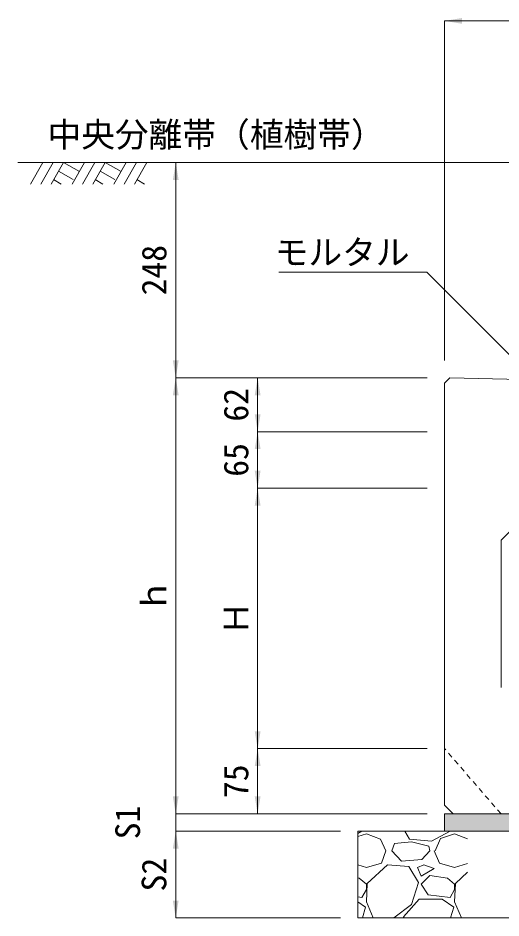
# Model space of a CAD drawing. Units: millimetres at full size. Extents: x 6872 to 78201, y -34623 to -7860.
# Drawn here: x 9810 to 10367, y -29901 to -28865 of the extents above; entities that cross this region are included whole.
import ezdxf
from ezdxf.enums import TextEntityAlignment as Align

# ---------------------------------------------------------------- set-up
doc = ezdxf.new("R2010")
doc.units = ezdxf.units.MM
doc.header["$LTSCALE"] = 16
doc.linetypes.add('USER1', pattern=[0.675, 0.375, -0.3])
for name, color, linetype, lineweight in [('0_2', 7, 'Continuous', 20), ('_0-0_', 7, 'Continuous', 20), ('_0-B_', 7, 'Continuous', 20), ('寸法線', 7, 'Continuous', 9), ('ﾊｯﾁﾝｸﾞ', 7, 'Continuous', 5)]:
    doc.layers.add(name, color=color, linetype=linetype, lineweight=lineweight)
doc.styles.add('ＭＳ ゴシック', font='')
doc.styles.get('ＭＳ ゴシック').set_extended_font_data('MS Gothic')

# ---------------------------------------------------------------- blocks, each defined once
blk = doc.blocks.new('filled_arrow')
at = {"color": 0, "linetype": 'Continuous', "lineweight": -2}
blk.add_solid([(7.5, 1.25), (0, 0), (7.5, -1.25)], dxfattribs=at)

msp = doc.modelspace()

# ---------------------------------------------------------------- hatches: boundary and pattern name
at = {"layer": 'ﾊｯﾁﾝｸﾞ'}
msp.add_hatch(color=8, dxfattribs=at).paths.add_polyline_path([(10731.79, -29800.98), (10731.79, -29780.98), (10311.79, -29780.98), (10301.79, -29780.98), (10301.79, -29800.98)])

# ---------------------------------------------------------------- linework, layer by layer
at = {"layer": '0_2', "lineweight": 5}
for p, q in [((9839.05, -29030.98), (9824.73, -29055.79)), ((9850.86, -29030.98), (9836.54, -29055.79)), ((9862.67, -29030.98), (9848.35, -29055.79)), ((9862.67, -29030.98), (9880.96, -29041.54)), ((9887.05, -29030.98), (9872.73, -29055.79)), ((9898.86, -29030.98), (9884.54, -29055.79)), ((9910.67, -29030.98), (9896.35, -29055.79)), ((9910.67, -29030.98), (9928.96, -29041.54)), ((9935.05, -29030.98), (9920.72, -29055.79)), ((9946.86, -29030.98), (9932.54, -29055.79)), ((9958.67, -29030.98), (9944.35, -29055.79)), ((9856.96, -29040.87), (9873.67, -29050.52)), ((9904.96, -29040.87), (9921.67, -29050.52)), ((9851.25, -29050.76), (9859.96, -29055.79)), ((9899.25, -29050.76), (9907.96, -29055.79)), ((9947.25, -29050.76), (9955.96, -29055.79))]:
    msp.add_line(p, q, dxfattribs=at)
at = {"layer": '0_2', "linetype": 'USER1', "lineweight": 9}
msp.add_line((10366.79, -29780.98), (10301.79, -29705.98), dxfattribs=at)
at = {"layer": '_0-0_'}
for p, q in [((10414.29, -29030.98), (9810.26, -29030.98)), ((10307.79, -29279.1), (10301.79, -29284.98)), ((10307.79, -29279.1), (10395.8, -29280.86)), ((10301.79, -29780.98), (10731.79, -29780.98)), ((10301.79, -29780.98), (10301.79, -29800.98)), ((10201.79, -29800.98), (10831.79, -29800.98)), ((10201.79, -29800.98), (10201.79, -29900.98)), ((10201.79, -29900.98), (10831.79, -29900.98))]:
    msp.add_line(p, q, dxfattribs=at)
at = {"layer": '_0-B_'}
for p, q in [((10301.79, -29284.98), (10301.79, -29770.98)), ((10366.79, -29465.98), (10426.79, -29405.98)), ((10366.79, -29465.98), (10366.79, -29635.45)), ((10311.79, -29780.98), (10301.79, -29770.98)), ((10721.79, -29780.98), (10311.79, -29780.98))]:
    msp.add_line(p, q, dxfattribs=at)
at = {"layer": '寸法線'}
for p, q in [((10301.79, -28867.97), (10414.29, -28867.97)), ((10301.79, -29258.98), (10301.79, -28867.97)), ((9992.01, -29278.98), (9992.01, -29030.98)), ((10281.79, -29030.98), (9992.01, -29030.98)), ((9992.01, -29780.98), (9992.01, -29278.98)), ((10281.79, -29278.98), (9992.01, -29278.98)), ((10281.79, -29278.98), (9992.01, -29278.98)), ((10086.39, -29340.98), (10086.39, -29278.98)), ((10281.79, -29278.98), (10086.39, -29278.98)), ((10086.39, -29405.98), (10086.39, -29340.98)), ((10281.79, -29340.98), (10086.39, -29340.98)), ((10281.79, -29340.98), (10086.39, -29340.98)), ((10086.39, -29705.98), (10086.39, -29405.98)), ((10281.79, -29405.98), (10086.39, -29405.98)), ((10281.79, -29405.98), (10086.39, -29405.98)), ((10086.39, -29780.98), (10086.39, -29705.98)), ((10281.8, -29705.98), (10086.39, -29705.98)), ((10281.8, -29705.98), (10086.39, -29705.98)), ((9992.01, -29740.98), (9992.01, -29840.98)), ((10281.79, -29780.98), (9992.01, -29780.98)), ((10281.79, -29780.98), (9992.01, -29780.98)), ((10281.79, -29780.98), (10086.39, -29780.98)), ((9992.01, -29900.98), (9992.01, -29800.98)), ((10181.79, -29800.98), (9992.01, -29800.98)), ((10181.79, -29800.98), (9992.01, -29800.98)), ((10181.79, -29900.98), (9992.01, -29900.98))]:
    msp.add_line(p, q, dxfattribs=at)
msp.add_lwpolyline([(10405.05, -29280.86), (10281.44, -29157.26), (10110.83, -29157.26)], dxfattribs=at)
at = {"layer": 'ﾊｯﾁﾝｸﾞ'}
for p, q in [((10206.59, -29801.14), (10201.79, -29803.66)), ((10201.79, -29807.28), (10211.67, -29804.19)), ((10206.64, -29800.98), (10206.59, -29801.14)), ((10211.67, -29804.19), (10227.93, -29810.29)), ((10237.61, -29800.98), (10241.14, -29801.14)), ((10241.14, -29801.14), (10241.35, -29800.98)), ((10261.46, -29810.29), (10256.03, -29800.98)), ((10308.19, -29801.14), (10286.86, -29812.32)), ((10297.02, -29809.27), (10313.27, -29804.19)), ((10308.24, -29800.98), (10308.19, -29801.14)), ((10313.27, -29804.19), (10328.31, -29809.83)), ((10227.93, -29810.29), (10234.03, -29823.5)), ((10241.14, -29823.5), (10244.19, -29815.37)), ((10263.49, -29813.34), (10244.19, -29815.37)), ((10286.86, -29812.32), (10261.46, -29810.29)), ((10283.81, -29818.42), (10263.49, -29813.34)), ((10290.92, -29823.5), (10297.02, -29809.27)), ((10228.95, -29837.72), (10234.03, -29823.5)), ((10252.31, -29835.69), (10241.14, -29823.5)), ((10284.83, -29823.5), (10275.68, -29833.66)), ((10284.83, -29823.5), (10283.81, -29818.42)), ((10289.91, -29823.5), (10296, -29837.72)), ((10275.68, -29833.66), (10252.31, -29835.69)), ((10201.79, -29839.89), (10211.67, -29842.8)), ((10211.67, -29842.8), (10228.95, -29837.72)), ((10236.06, -29839.75), (10212.69, -29861.09)), ((10260.44, -29841.78), (10236.06, -29839.75)), ((10271.62, -29860.07), (10260.44, -29841.78)), ((10277.71, -29839.75), (10270.6, -29842.8)), ((10270.6, -29842.8), (10274.67, -29852.96)), ((10274.67, -29852.96), (10289.91, -29843.82)), ((10289.91, -29843.82), (10277.71, -29839.75)), ((10296, -29837.72), (10313.27, -29842.8)), ((10313.27, -29842.8), (10328.31, -29838.38)), ((10203.55, -29854.99), (10201.79, -29854.73)), ((10211.67, -29862.1), (10203.55, -29854.99)), ((10284.83, -29851.94), (10274.67, -29862.1)), ((10305.15, -29854.99), (10284.83, -29851.94)), ((10313.27, -29862.1), (10305.15, -29854.99)), ((10328.31, -29848.28), (10314.29, -29861.09)), ((10212.69, -29861.09), (10211.67, -29882.42)), ((10211.67, -29868.2), (10211.67, -29862.1)), ((10263.49, -29885.47), (10271.62, -29860.07)), ((10274.67, -29862.1), (10282.79, -29874.3)), ((10314.29, -29861.09), (10313.27, -29882.42)), ((10313.27, -29868.2), (10313.27, -29862.1)), ((10201.79, -29876.77), (10206.59, -29877.34)), ((10206.59, -29877.34), (10211.67, -29868.2)), ((10282.79, -29874.3), (10308.19, -29877.34)), ((10308.19, -29877.34), (10313.27, -29868.2)), ((10201.79, -29882.38), (10210.66, -29888.52)), ((10211.67, -29882.42), (10219.48, -29900.98)), ((10243.42, -29900.98), (10263.49, -29885.47)), ((10254.35, -29899.7), (10272.63, -29879.38)), ((10272.63, -29879.38), (10299.05, -29879.38)), ((10299.05, -29879.38), (10312.26, -29888.52)), ((10313.27, -29882.42), (10321.08, -29900.98)), ((10210.66, -29888.52), (10207.1, -29900.98)), ((10312.26, -29888.52), (10308.7, -29900.98)), ((10255.09, -29900.98), (10254.35, -29899.7))]:
    msp.add_line(p, q, dxfattribs=at)

# ---------------------------------------------------------------- block references
at = {"layer": '寸法線', "xscale": 2.67, "yscale": 2.67}
msp.add_blockref('filled_arrow', (10301.79, -28867.97), dxfattribs=at)
for p, rotation in [((9992.01, -29030.98), 270), ((9992.01, -29278.98), 90), ((9992.01, -29278.98), 270), ((10086.39, -29278.98), 270), ((10086.39, -29340.98), 90), ((10086.39, -29340.98), 270), ((10086.39, -29405.98), 90), ((10086.39, -29405.98), 270), ((10086.39, -29705.98), 90), ((10086.39, -29705.98), 270), ((9992.01, -29780.98), 90), ((9992.01, -29780.98), 90), ((10086.39, -29780.98), 90), ((9992.01, -29800.98), 270), ((9992.01, -29800.98), 270), ((9992.01, -29900.98), 90)]:
    msp.add_blockref('filled_arrow', p, dxfattribs=dict(at, rotation=rotation))

# ---------------------------------------------------------------- texts
at = {"layer": '0_2', "style": 'ＭＳ ゴシック'}
msp.add_text('中央分離帯（植樹帯）', height=28.48, dxfattribs=at).set_placement((9844.24, -29021.63), align=Align.BOTTOM_LEFT)
at = {"layer": '寸法線', "style": 'ＭＳ ゴシック'}
msp.add_text('モルタル', height=28.48, dxfattribs=at).set_placement((10261.44, -29120.19), align=Align.TOP_RIGHT)
for s, p in [('248', (9967.01, -29154.98)), ('62', (10061.39, -29309.98)), ('65', (10061.39, -29373.48)), ('ｈ', (9967.01, -29529.98)), ('Ｈ', (10061.39, -29555.98)), ('75', (10061.39, -29743.48)), ('S1', (9936.65, -29790.98)), ('S2', (9967.01, -29850.98))]:
    msp.add_text(s, height=28.48, rotation=90, dxfattribs=at).set_placement(p, align=Align.MIDDLE_CENTER)

doc.saveas('drawing.dxf')
